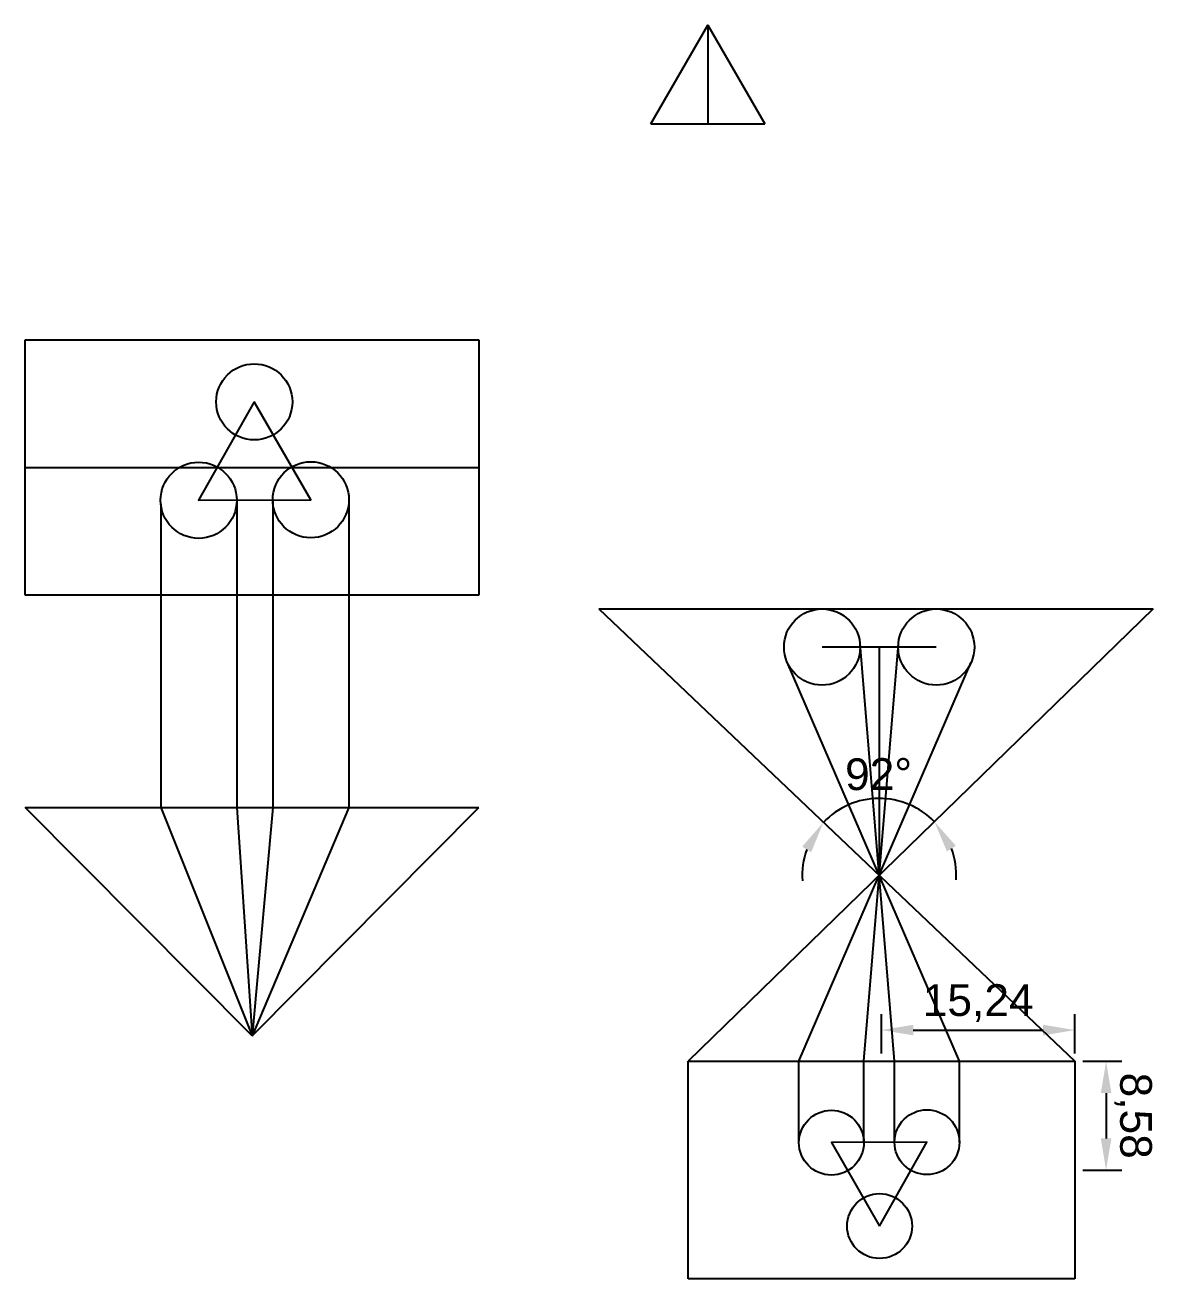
# Model space of a CAD drawing. Header units: millimetres. Extents: x 111 to 1930, y 154 to 1671.
# Drawn here: x 111.1 to 200, y 154.3 to 253.1 of the extents above; entities that cross this region are included whole.
import ezdxf

# ---------------------------------------------------------------- set-up
doc = ezdxf.new("R2010")
doc.units = ezdxf.units.MM
doc.header["$PDMODE"] = 35
doc.styles.get("Standard").update_dxf_attribs({"font": 'arial.ttf'})
doc.dimstyles.new('ISO-25', dxfattribs={"dimtxt": 2.5, "dimasz": 2.5, "dimexe": 1.25, "dimexo": 0.625, "dimtad": 1, "dimtxsty": 'Standard', "dimcen": 2.5, "dimadec": 0, "dimazin": 0, "dimtfac": 1, "dimtmove": 0, "dimatfit": 3, "dimfxl": 1, "dimarcsym": 0})
picture_1 = doc.add_image_def('image1.png', size_in_pixel=(1279, 720))

# ---------------------------------------------------------------- blocks, each defined once
blk = doc.blocks.new('*D48')
at = {"color": 0, "lineweight": -2}
for start, end in [(44.21676, 136.46623), (160.23567, 184.00511), (356.67788, 20.44732)]:
    blk.add_arc((178.395, 186.064), 6.07, start, end, dxfattribs=at)
at = {"color": 0}
for points in [[(173.038, 187.898), (172.329, 188.336), (173.995, 190.245)], [(184.435, 188.408), (183.731, 187.962), (182.746, 190.297)]]:
    blk.add_solid(points, dxfattribs=at)
at = {"layer": 'Defpoints', "color": 0}
for p in [(156.292, 207.064), (199.978, 207.064), (179.97, 191.926), (163.341, 171.416), (193.813, 171.416)]:
    blk.add_point(p, dxfattribs=at)
at = {"color": 0, "insert": (178.348, 194.035), "char_height": 2.5, "attachment_point": 5, "rotation": 0.34149}
blk.add_mtext('92%%d', dxfattribs=at)
blk = doc.blocks.new('*D49')
at = {"color": 0, "lineweight": -2}
for p, q in [((178.577, 172.041), (178.577, 175.127)), ((193.813, 172.041), (193.813, 175.127)), ((181.077, 173.877), (191.313, 173.877))]:
    blk.add_line(p, q, dxfattribs=at)
at = {"color": 0}
for points in [[(181.077, 174.294), (181.077, 173.461), (178.577, 173.877)], [(191.313, 173.461), (191.313, 174.294), (193.813, 173.877)]]:
    blk.add_solid(points, dxfattribs=at)
at = {"layer": 'Defpoints', "color": 0}
for p in [(193.813, 173.877), (178.577, 171.416), (193.813, 171.416)]:
    blk.add_point(p, dxfattribs=at)
at = {"color": 0, "insert": (186.195, 176.005), "char_height": 2.5, "attachment_point": 5}
blk.add_mtext('15,24', dxfattribs=at)
blk = doc.blocks.new('*D50')
at = {"color": 0, "lineweight": -2}
for p, q in [((194.438, 171.416), (197.524, 171.416)), ((196.274, 168.916), (196.274, 165.339)), ((194.438, 162.839), (197.524, 162.839))]:
    blk.add_line(p, q, dxfattribs=at)
at = {"color": 0}
for points in [[(196.691, 168.916), (195.857, 168.916), (196.274, 171.416)], [(195.857, 165.339), (196.691, 165.339), (196.274, 162.839)]]:
    blk.add_solid(points, dxfattribs=at)
at = {"layer": 'Defpoints', "color": 0}
for p in [(193.813, 171.416), (193.813, 162.839), (196.274, 162.839)]:
    blk.add_point(p, dxfattribs=at)
at = {"color": 0, "insert": (198.401, 167.128), "char_height": 2.5, "attachment_point": 5, "rotation": 270}
blk.add_mtext('8,58', dxfattribs=at)

msp = doc.modelspace()

# ---------------------------------------------------------------- linework, layer by layer
for points in [[(160.391, 245.292), (164.891, 253.087), (169.391, 245.292)], [(164.891, 253.087), (164.891, 245.292)], [(160.391, 245.292), (169.391, 245.292)], [(129.155, 223.388), (124.773, 215.633), (133.611, 215.673), (129.155, 223.388)], [(111.096, 218.212), (146.861, 218.212)], [(127.773, 215.633), (127.773, 191.415)], [(130.611, 215.673), (130.611, 191.415)], [(136.611, 215.673), (136.611, 191.415)], [(121.789, 215.322), (121.789, 191.415)], [(156.292, 207.064), (199.978, 207.064)], [(156.292, 207.064), (193.813, 171.416)], [(199.978, 207.064), (163.341, 171.416)], [(182.895, 204.064), (173.895, 204.064)], [(179.608, 171.416), (176.885, 204.312)], [(177.183, 171.416), (179.906, 204.312)], [(178.395, 204.064), (178.395, 186.064)], [(184.716, 171.416), (171.141, 202.876)], [(172.074, 171.416), (185.65, 202.876)], [(111.096, 191.415), (146.861, 191.415)], [(128.978, 173.415), (111.096, 191.415)], [(121.789, 191.415), (128.978, 173.415)], [(127.773, 191.415), (128.978, 173.415)], [(128.978, 173.415), (146.861, 191.415)], [(130.611, 191.415), (128.978, 173.415)], [(136.611, 191.415), (128.978, 173.415)], [(172.074, 165.003), (172.074, 171.416)], [(177.187, 165.003), (177.187, 171.416)], [(179.604, 165.037), (179.604, 171.416)], [(184.716, 165.037), (184.716, 171.416)], [(178.427, 158.43), (182.16, 165.037), (174.63, 165.003), (178.427, 158.43)]]:
    msp.add_lwpolyline(points)
for centre, radius in [((129.155, 223.388), 3), ((124.773, 215.633), 3), ((133.611, 215.673), 3), ((173.895, 204.064), 3), ((182.895, 204.064), 3), ((174.63, 165.003), 2.556), ((182.16, 165.037), 2.556), ((178.427, 158.43), 2.556)]:
    msp.add_circle(centre, radius)

# ---------------------------------------------------------------- dimensions: what is measured, and where the dimension line sits
dim = msp.add_angular_dim_2l(base=(179.97, 191.926), line1=((156.292, 207.064), (193.813, 171.416)), line2=((199.978, 207.064), (163.341, 171.416)), dimstyle='ISO-25')
dim.commit()
dim.dimension.update_dxf_attribs({"geometry": '*D48', "text_midpoint": (178.348, 194.035)})
dim = msp.add_linear_dim(base=(193.813, 173.877), p1=(178.577, 171.416), p2=(193.813, 171.416), dimstyle='ISO-25')
dim.commit()
dim.dimension.update_dxf_attribs({"geometry": '*D49', "text_midpoint": (186.195, 176.005)})
dim = msp.add_linear_dim(base=(196.274, 162.839), p1=(193.813, 171.416), p2=(193.813, 162.839), angle=270, dimstyle='ISO-25', override={"dimtad": 4, "dimtih": 0, "dimtix": 0})
dim.commit()
dim.dimension.update_dxf_attribs({"geometry": '*D50', "text_midpoint": (198.401, 167.128)})

# ---------------------------------------------------------------- pictures from other files: only their frames are drawn
image = msp.add_image(picture_1, insert=(111.096, 208.145), size_in_units=(35.765, 20.133))
image.dxf.flags = 7
image = msp.add_image(picture_1, insert=(193.813, 171.416), size_in_units=(30.472, 17.154), rotation=180)
image.dxf.flags = 7

doc.saveas('drawing.dxf')
